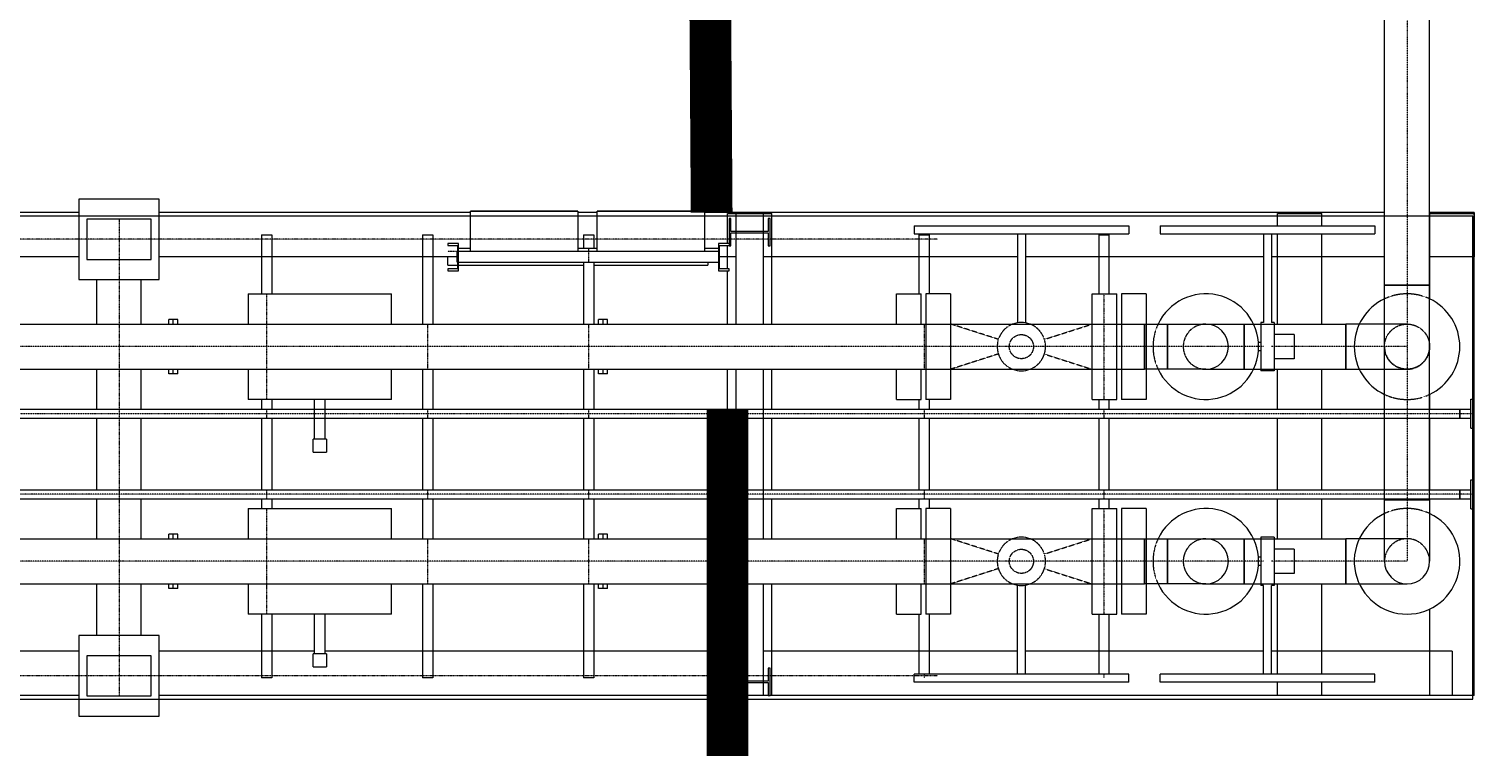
# Model space of a CAD drawing. Header units: millimetres. Extents: x -10011772 to -8149599, y 2847708 to 3434448.
# Drawn here: x -9523626 to -9512854, y 3207107 to 3212459 of the extents above; entities that cross this region are included whole.
import ezdxf

# ---------------------------------------------------------------- set-up
doc = ezdxf.new("R2010")
doc.units = ezdxf.units.MM
for name, pattern in [('DASHDOT2', [0.5, 0.25, -0.125, 0, -0.125]), ('DIVIDE2', [0.625, 0.25, -0.125, 0, -0.125, 0, -0.125]), ('HIDDEN2', [0.1875, 0.125, -0.0625])]:
    doc.linetypes.add(name, pattern=pattern)
doc.layers.add('总平面底图', color=9, linetype='Continuous')
doc.layers.add('电气-接地设计-接地线', color=3, linetype='接地线')
doc.styles.add('EESLTYPE', font='TXT.shx')
doc.linetypes.add('接地线', pattern='A,500,["/",EESLTYPE,S=200,R=0,X=0,Y=-100],-200,60,-200', length=960)

# ---------------------------------------------------------------- blocks, each defined once
blk = doc.blocks.new('总平面底图 爆炸危险区 LOCATION I')
at = {"layer": '总平面底图', "linetype": 'Continuous'}
for p, q in [((217965.8, 140750.2), (217965.8, 144593)), ((218134.1, 140750.2), (218134.1, 144593)), ((213400, 141871.6), (213100, 141871.6)), ((213400, 141871.6), (213100, 141871.6)), ((213100, 141871.6), (213100, 141571.6)), ((213100, 141871.6), (213100, 141571.6)), ((213400, 141571.6), (213400, 141871.6)), ((213400, 141571.6), (213400, 141871.6)), ((213100, 141821.6), (212800, 141821.6)), ((214560.3, 141821.6), (213400, 141821.6)), ((214560.3, 141826.3), (214960.3, 141826.3)), ((214960.3, 141826.3), (214560.3, 141826.3)), ((214560.3, 141676.3), (214560.3, 141826.3)), ((214560.3, 141676.3), (214560.3, 141826.3)), ((214960.3, 141826.3), (214960.3, 141676.3)), ((214960.3, 141826.3), (214960.3, 141676.3)), ((215032.3, 141821.6), (214960.3, 141821.6)), ((215032.3, 141676.3), (215032.3, 141826.3)), ((215032.3, 141676.3), (215032.3, 141826.3)), ((215032.3, 141826.3), (215432.3, 141826.3)), ((215432.3, 141826.3), (215032.3, 141826.3)), ((215432.3, 141826.3), (215432.3, 141676.3)), ((215432.3, 141826.3), (215432.3, 141676.3)), ((217965.8, 141821.6), (215432.3, 141821.6)), ((215517.5, 141706.3), (215517.5, 141818)), ((215517.5, 141818), (215549.2, 141818)), ((215549.2, 141405.7), (215549.2, 141818)), ((215549.2, 141818), (215650.8, 141818)), ((215650.8, 141818), (215682.4, 141818)), ((215650.8, 141818), (215650.8, 141405.7)), ((215682.4, 141405.7), (215682.4, 141818)), ((217567.5, 141818), (217732.4, 141818)), ((217567.5, 141771.6), (217567.5, 141818)), ((217732.4, 141771.6), (217732.4, 141818)), ((218300, 141821.6), (218134.1, 141821.6)), ((218135.1, 141818), (218300, 141818)), ((218135.1, 141499), (218135.1, 141818)), ((218300, 141821.6), (218300, 141656.7)), ((218300, 141125.5), (218300, 141818)), ((213370, 141796.6), (213130, 141796.6)), ((213370, 141796.6), (213130, 141796.6)), ((213130, 141796.6), (213130, 141646.6)), ((213130, 141796.6), (213130, 141646.6)), ((213370, 141646.6), (213370, 141796.6)), ((213370, 141646.6), (213370, 141796.6)), ((215523.4, 141799.2), (215523.4, 141697.6)), ((215530.5, 141799.2), (215523.4, 141799.2)), ((215530.5, 141751.3), (215530.5, 141799.2)), ((215676.5, 141799.2), (215669.4, 141799.2)), ((215669.4, 141799.2), (215669.4, 141751.3)), ((215676.5, 141697.6), (215676.5, 141799.2)), ((216212.7, 141771.6), (216612.7, 141771.6)), ((216212.7, 141771.6), (216212.7, 141741.6)), ((216612.7, 141771.6), (217012.7, 141771.6)), ((217012.7, 141771.6), (217012.7, 141741.6)), ((217130.3, 141771.6), (217930.3, 141771.6)), ((217130.3, 141771.6), (217130.3, 141741.6)), ((217930.3, 141771.6), (217930.3, 141741.6)), ((213780.9, 141737.9), (213819, 141737.9)), ((213780.9, 141737.9), (213780.9, 141518.5)), ((213819, 141737.9), (213819, 141518.5)), ((214380.9, 141737.9), (214419, 141737.9)), ((214380.9, 141737.9), (214380.9, 141405.7)), ((214419, 141737.9), (214419, 141405.7)), ((214514.8, 141706.3), (214474.7, 141706.3)), ((214474.7, 141706.3), (214474.7, 141698.8)), ((214514.8, 141604.7), (214514.8, 141706.3)), ((214980.9, 141737.9), (215019, 141737.9)), ((214980.9, 141737.9), (214980.9, 141687)), ((215019, 141737.9), (215019, 141687)), ((215523.4, 141706.3), (215483.9, 141706.3)), ((215483.9, 141706.3), (215483.9, 141604.7)), ((215669.4, 141751.3), (215530.5, 141751.3)), ((215530.5, 141745.5), (215669.4, 141745.5)), ((215530.5, 141697.6), (215530.5, 141745.5)), ((215669.4, 141745.5), (215669.4, 141697.6)), ((216212.7, 141741.6), (216612.7, 141741.6)), ((216230.9, 141737.9), (216269, 141737.9)), ((216230.9, 141737.9), (216230.9, 141518.4)), ((216269, 141737.9), (216269, 141518.4)), ((216597.7, 141741.6), (216597.7, 141410.3)), ((216612.7, 141741.6), (217012.7, 141741.6)), ((216627.7, 141741.6), (216627.7, 141410.3)), ((216900.9, 141737.9), (216900.9, 141518.4)), ((216900.9, 141737.9), (216939, 141737.9)), ((216939, 141737.9), (216939, 141518.4)), ((217130.3, 141741.6), (217930.3, 141741.6)), ((217515.3, 141741.6), (217515.3, 141411.6)), ((217545.3, 141741.6), (217545.3, 141411.6)), ((217567.5, 141405.7), (217567.5, 141741.6)), ((217732.4, 141405.7), (217732.4, 141741.6)), ((213100, 141656.7), (212800, 141656.7)), ((213130, 141646.6), (213370, 141646.6)), ((213130, 141646.6), (213370, 141646.6)), ((214510.3, 141656.7), (213400, 141656.7)), ((214474.7, 141698.8), (214511.6, 141698.8)), ((214475.6, 141625.5), (214475.6, 141656.7)), ((214511.6, 141676.3), (214510.3, 141676.3)), ((214510.3, 141636.2), (214510.3, 141676.3)), ((214511.6, 141698.8), (214511.6, 141612.2)), ((214560.3, 141687), (214514.8, 141687)), ((215483.9, 141676.3), (214514.8, 141676.3)), ((215032.3, 141687), (214960.3, 141687)), ((215483.9, 141687), (215432.3, 141687)), ((215487.1, 141698.8), (215523.4, 141698.8)), ((215487.1, 141612.2), (215487.1, 141698.8)), ((215549.2, 141656.7), (215487.1, 141656.7)), ((215517.5, 141612.2), (215517.5, 141698.8)), ((215523.4, 141697.6), (215530.5, 141697.6)), ((216597.7, 141656.7), (215650.8, 141656.7)), ((215669.4, 141697.6), (215676.5, 141697.6)), ((217515.3, 141656.7), (216627.7, 141656.7)), ((217965.8, 141656.7), (217545.3, 141656.7)), ((218300, 141656.7), (218134.1, 141656.7)), ((214511.6, 141612.2), (214474.7, 141612.2)), ((214474.7, 141612.2), (214474.7, 141604.7)), ((214474.7, 141604.7), (214514.8, 141604.7)), ((214475.6, 141625.5), (214511.6, 141625.5)), ((214510.3, 141636.2), (214511.6, 141636.2)), ((214514.8, 141636.2), (215483.9, 141636.2)), ((214514.8, 141625.5), (214980.9, 141625.5)), ((214980.9, 141636.2), (214980.9, 141405.7)), ((215019, 141636.2), (215019, 141405.7)), ((215019, 141625.5), (215444.7, 141625.5)), ((215444.7, 141636.2), (215444.7, 141625.5)), ((215483.9, 141604.7), (215524, 141604.7)), ((215524, 141612.2), (215487.1, 141612.2)), ((215517.5, 141405.7), (215517.5, 141604.7)), ((215524, 141604.7), (215524, 141612.2)), ((213100, 141571.6), (213400, 141571.6)), ((213100, 141571.6), (213400, 141571.6)), ((213167.5, 141405.7), (213167.5, 141571.6)), ((213332.4, 141405.7), (213332.4, 141571.6)), ((213730.8, 141518.5), (213730.8, 141405.7)), ((213730.8, 141518.5), (214265.8, 141518.5)), ((214265.8, 141405.7), (214265.8, 141518.5)), ((216147.5, 141405.7), (216147.5, 141518.4)), ((216147.5, 141518.4), (216239.6, 141518.4)), ((216239.6, 141405.7), (216239.6, 141518.4)), ((216257.1, 141518.4), (216257.1, 141405.7)), ((216349.1, 141518.4), (216257.1, 141518.4)), ((216349.1, 141518.4), (216349.1, 141405.7)), ((216876.2, 141405.7), (216876.2, 141518.4)), ((216876.2, 141518.4), (216968.3, 141518.4)), ((216968.3, 141405.7), (216968.3, 141518.4)), ((216985.8, 141518.4), (216985.8, 141405.7)), ((217077.8, 141518.4), (216985.8, 141518.4)), ((217077.8, 141518.4), (217077.8, 141405.7)), ((209382, 141405.7), (217071.4, 141405.7)), ((213435.4, 141405.7), (213435.4, 141422.5)), ((213452.3, 141422.5), (213435.4, 141422.5)), ((213452.3, 141405.7), (213452.3, 141422.5)), ((213469.1, 141422.5), (213452.3, 141422.5)), ((213469.1, 141405.7), (213469.1, 141422.5)), ((215037, 141405.7), (215037, 141422.5)), ((215053.9, 141422.5), (215037, 141422.5)), ((215053.9, 141405.7), (215053.9, 141422.5)), ((215070.7, 141422.5), (215053.9, 141422.5)), ((215070.7, 141405.7), (215070.7, 141422.5)), ((217071.4, 141237.4), (217071.4, 141405.7)), ((217071.4, 141405.7), (217300, 141405.7)), ((217071.4, 141405.7), (217071.4, 141321.6)), ((217477.9, 141405.7), (217505.6, 141405.7)), ((217505.6, 141411.6), (217505.6, 141231.6)), ((217515.3, 141411.6), (217505.6, 141411.6)), ((217554.9, 141411.6), (217545.3, 141411.6)), ((217554.9, 141411.6), (217554.9, 141231.6)), ((217554.9, 141405.7), (217821.4, 141405.7)), ((217821.4, 141321.6), (217821.4, 141405.7)), ((217872, 141405.7), (217821.4, 141405.7)), ((217821.4, 141405.7), (217821.4, 141237.4)), ((217505.6, 141336.6), (217496.2, 141336.6)), ((217629, 141366.6), (217554.9, 141366.6)), ((217629, 141366.6), (217629, 141276.6)), ((217071.4, 141321.6), (217071.4, 141237.4)), ((217505.6, 141306.6), (217496.2, 141306.6)), ((217629, 141276.6), (217554.9, 141276.6)), ((217821.4, 141237.4), (217821.4, 141321.6)), ((209382, 141237.4), (217071.4, 141237.4)), ((213167.5, 141088.3), (213167.5, 141237.4)), ((213332.4, 141088.3), (213332.4, 141237.4)), ((213435.4, 141220.6), (213435.4, 141237.4)), ((213452.3, 141220.6), (213435.4, 141220.6)), ((213452.3, 141220.6), (213452.3, 141237.4)), ((213469.1, 141220.6), (213452.3, 141220.6)), ((213469.1, 141220.6), (213469.1, 141237.4)), ((213730.8, 141237.4), (213730.8, 141124.7)), ((214265.8, 141124.7), (214265.8, 141237.4)), ((214380.9, 141237.4), (214380.9, 141088.3)), ((214419, 141237.4), (214419, 141088.3)), ((214980.9, 141237.4), (214980.9, 141088.3)), ((215019, 141237.4), (215019, 141088.3)), ((215037, 141220.6), (215037, 141237.4)), ((215053.9, 141220.6), (215037, 141220.6)), ((215053.9, 141220.6), (215053.9, 141237.4)), ((215070.7, 141220.6), (215053.9, 141220.6)), ((215070.7, 141220.6), (215070.7, 141237.4)), ((215517.5, 141088.3), (215517.5, 141237.4)), ((215549.2, 140605.7), (215549.2, 141237.4)), ((215650.8, 141237.4), (215650.8, 140605.7)), ((215682.4, 141088.3), (215682.4, 141237.4)), ((216147.5, 141124.7), (216147.5, 141237.4)), ((216239.6, 141124.7), (216239.6, 141237.4)), ((216257.1, 141237.4), (216257.1, 141124.7)), ((216349.1, 141237.4), (216349.1, 141124.7)), ((216876.2, 141124.7), (216876.2, 141237.4)), ((216968.3, 141124.7), (216968.3, 141237.4)), ((216985.8, 141237.4), (216985.8, 141124.7)), ((217300, 141237.4), (217071.4, 141237.4)), ((217077.8, 141237.4), (217077.8, 141124.7)), ((217477.9, 141237.4), (217505.6, 141237.4)), ((217554.9, 141231.6), (217505.6, 141231.6)), ((217554.9, 141237.4), (217821.4, 141237.4)), ((217567.5, 141088.3), (217567.5, 141237.4)), ((217732.4, 141088.3), (217732.4, 141237.4)), ((217821.4, 141237.4), (217872, 141237.4)), ((214265.8, 141124.7), (213730.8, 141124.7)), ((213780.9, 141124.7), (213780.9, 141088.3)), ((213819, 141124.7), (213819, 141088.3)), ((213978.6, 140977.1), (213978.6, 141124.7)), ((214017.9, 140977.1), (214017.9, 141124.7)), ((216147.5, 141124.7), (216239.6, 141124.7)), ((216230.9, 141124.7), (216230.9, 141088.3)), ((216349.1, 141124.7), (216257.1, 141124.7)), ((216269, 141124.7), (216269, 141088.3)), ((216876.2, 141124.7), (216968.3, 141124.7)), ((216900.9, 141124.7), (216900.9, 141088.3)), ((216939, 141124.7), (216939, 141088.3)), ((217077.8, 141124.7), (216985.8, 141124.7)), ((218135.1, 141088.3), (218135.1, 141144.1)), ((218287.2, 141071.6), (218287.2, 141125.5)), ((218287.2, 141125.5), (218300, 141125.5)), ((218300, 141071.6), (218300, 141125.5)), ((212088.1, 141088.3), (213978.6, 141088.3)), ((212088.1, 141054.9), (213978.6, 141054.9)), ((213167.5, 140788.3), (213167.5, 141054.9)), ((213332.4, 140788.3), (213332.4, 141054.9)), ((213780.9, 141054.9), (213780.9, 140788.3)), ((213819, 141054.9), (213819, 140788.3)), ((214017.9, 141088.3), (215549.2, 141088.3)), ((214017.9, 141054.9), (215549.2, 141054.9)), ((214380.9, 141054.9), (214380.9, 140788.3)), ((214419, 141054.9), (214419, 140788.3)), ((214980.9, 141054.9), (214980.9, 140788.3)), ((215019, 141054.9), (215019, 140788.3)), ((215517.5, 140788.3), (215517.5, 141054.9)), ((215650.8, 141088.3), (217965.8, 141088.3)), ((215650.8, 141054.9), (217965.8, 141054.9)), ((215682.4, 140788.3), (215682.4, 141054.9)), ((216230.9, 141054.9), (216230.9, 140788.3)), ((216269, 141054.9), (216269, 140788.3)), ((216900.9, 141054.9), (216900.9, 140788.3)), ((216939, 141054.9), (216939, 140788.3)), ((217567.5, 140788.3), (217567.5, 141054.9)), ((217732.4, 140788.3), (217732.4, 141054.9)), ((218134.1, 141088.3), (218246.1, 141088.3)), ((218134.1, 141054.9), (218246.1, 141054.9)), ((218135.1, 140788.3), (218135.1, 141054.9)), ((218246.1, 141071.6), (218246.1, 141088.3)), ((218246.1, 141088.3), (218287.2, 141088.3)), ((218246.1, 141088.3), (218246.1, 141071.6)), ((218246.1, 141054.9), (218246.1, 141071.6)), ((218246.1, 141071.6), (218246.1, 141054.9)), ((218246.1, 141054.9), (218287.2, 141054.9)), ((218287.2, 141017.6), (218287.2, 141071.6)), ((218300, 141017.6), (218300, 141071.6)), ((218287.2, 141017.6), (218300, 141017.6)), ((218300, 140825.5), (218300, 141017.6)), ((213973.6, 140927.9), (213973.6, 140977.1)), ((214022.9, 140977.1), (213973.6, 140977.1)), ((214022.9, 140977.1), (214022.9, 140927.9)), ((213973.6, 140927.9), (214022.9, 140927.9)), ((212088.1, 140788.3), (215549.2, 140788.3)), ((215650.8, 140788.3), (217965.8, 140788.3)), ((218134.1, 140788.3), (218246.1, 140788.3)), ((218246.1, 140788.3), (218246.1, 140771.6)), ((218246.1, 140771.6), (218246.1, 140788.3)), ((218246.1, 140788.3), (218287.2, 140788.3)), ((218287.2, 140771.6), (218287.2, 140825.5)), ((218287.2, 140825.5), (218300, 140825.5)), ((218300, 140771.6), (218300, 140825.5)), ((212088.1, 140754.9), (215549.2, 140754.9)), ((213167.5, 140605.7), (213167.5, 140754.9)), ((213332.4, 140605.7), (213332.4, 140754.9)), ((213780.9, 140754.9), (213780.9, 140718.5)), ((213819, 140754.9), (213819, 140718.5)), ((214380.9, 140754.9), (214380.9, 140605.7)), ((214419, 140754.9), (214419, 140605.7)), ((214980.9, 140754.9), (214980.9, 140605.7)), ((215019, 140754.9), (215019, 140605.7)), ((215517.5, 140605.7), (215517.5, 140754.9)), ((215650.8, 140754.9), (217965.8, 140754.9)), ((215682.4, 140605.7), (215682.4, 140754.9)), ((216230.9, 140754.9), (216230.9, 140718.4)), ((216269, 140754.9), (216269, 140718.4)), ((216900.9, 140754.9), (216900.9, 140718.4)), ((216939, 140754.9), (216939, 140718.4)), ((217567.5, 140605.7), (217567.5, 140754.9)), ((217732.4, 140605.7), (217732.4, 140754.9)), ((217965.8, 140750.2), (218134.1, 140750.2)), ((218134.1, 140750.2), (217965.8, 140750.2)), ((217965.8, 140521.6), (217965.8, 140750.2)), ((218134.1, 140754.9), (218246.1, 140754.9)), ((218134.1, 140750.2), (218134.1, 140521.6)), ((218135.1, 140699), (218135.1, 140754.9)), ((218246.1, 140771.6), (218246.1, 140754.9)), ((218246.1, 140754.9), (218246.1, 140771.6)), ((218246.1, 140754.9), (218287.2, 140754.9)), ((218287.2, 140717.6), (218287.2, 140771.6)), ((218300, 140717.6), (218300, 140771.6)), ((213730.8, 140718.5), (213730.8, 140605.7)), ((213730.8, 140718.5), (214265.8, 140718.5)), ((214265.8, 140605.7), (214265.8, 140718.5)), ((216147.5, 140605.7), (216147.5, 140718.4)), ((216147.5, 140718.4), (216239.6, 140718.4)), ((216239.6, 140605.7), (216239.6, 140718.4)), ((216257.1, 140718.4), (216257.1, 140605.7)), ((216349.1, 140718.4), (216257.1, 140718.4)), ((216349.1, 140718.4), (216349.1, 140605.7)), ((216876.2, 140605.7), (216876.2, 140718.4)), ((216876.2, 140718.4), (216968.3, 140718.4)), ((216968.3, 140605.7), (216968.3, 140718.4)), ((216985.8, 140718.4), (216985.8, 140605.7)), ((217077.8, 140718.4), (216985.8, 140718.4)), ((217077.8, 140718.4), (217077.8, 140605.7)), ((218287.2, 140717.6), (218300, 140717.6)), ((218300, 140021.6), (218300, 140717.6)), ((213435.4, 140605.7), (213435.4, 140622.5)), ((213452.3, 140622.5), (213435.4, 140622.5)), ((213452.3, 140605.7), (213452.3, 140622.5)), ((213469.1, 140622.5), (213452.3, 140622.5)), ((213469.1, 140605.7), (213469.1, 140622.5)), ((215037, 140605.7), (215037, 140622.5)), ((215053.9, 140622.5), (215037, 140622.5)), ((215053.9, 140605.7), (215053.9, 140622.5)), ((215070.7, 140622.5), (215053.9, 140622.5)), ((215070.7, 140605.7), (215070.7, 140622.5)), ((209382, 140605.7), (217071.4, 140605.7)), ((217071.4, 140437.4), (217071.4, 140605.7)), ((217071.4, 140605.7), (217300, 140605.7)), ((217071.4, 140605.7), (217071.4, 140521.6)), ((217477.9, 140605.7), (217505.6, 140605.7)), ((217505.6, 140611.6), (217505.6, 140431.6)), ((217554.9, 140611.6), (217505.6, 140611.6)), ((217554.9, 140611.6), (217554.9, 140431.6)), ((217554.9, 140605.7), (217821.4, 140605.7)), ((217821.4, 140605.7), (217821.4, 140437.4)), ((217821.4, 140521.6), (217821.4, 140605.7)), ((217872, 140605.7), (217821.4, 140605.7)), ((217071.4, 140521.6), (217071.4, 140437.4)), ((217505.6, 140536.6), (217496.2, 140536.6)), ((217629, 140566.6), (217554.9, 140566.6)), ((217629, 140566.6), (217629, 140476.6)), ((217821.4, 140437.4), (217821.4, 140521.6)), ((217505.6, 140506.6), (217496.2, 140506.6)), ((217629, 140476.6), (217554.9, 140476.6)), ((209382, 140437.4), (217071.4, 140437.4)), ((213167.5, 140244.8), (213167.5, 140437.4)), ((213332.4, 140244.8), (213332.4, 140437.4)), ((213435.4, 140420.6), (213435.4, 140437.4)), ((213452.3, 140420.6), (213435.4, 140420.6)), ((213452.3, 140420.6), (213452.3, 140437.4)), ((213469.1, 140420.6), (213452.3, 140420.6)), ((213469.1, 140420.6), (213469.1, 140437.4)), ((213730.8, 140437.4), (213730.8, 140324.7)), ((214265.8, 140324.7), (214265.8, 140437.4)), ((214380.9, 140437.4), (214380.9, 140087.9)), ((214419, 140437.4), (214419, 140087.9)), ((214980.9, 140437.4), (214980.9, 140087.9)), ((215019, 140437.4), (215019, 140087.9)), ((215037, 140420.6), (215037, 140437.4)), ((215053.9, 140420.6), (215037, 140420.6)), ((215053.9, 140420.6), (215053.9, 140437.4)), ((215070.7, 140420.6), (215053.9, 140420.6)), ((215070.7, 140420.6), (215070.7, 140437.4)), ((215517.5, 140021.6), (215517.5, 140437.4)), ((215549.2, 140021.6), (215549.2, 140437.4)), ((215650.8, 140437.4), (215650.8, 140021.6)), ((215682.4, 140021.6), (215682.4, 140437.4)), ((216147.5, 140324.7), (216147.5, 140437.4)), ((216239.6, 140324.7), (216239.6, 140437.4)), ((216257.1, 140437.4), (216257.1, 140324.7)), ((216349.1, 140437.4), (216349.1, 140324.7)), ((216597.7, 140101.6), (216597.7, 140432.8)), ((216627.7, 140101.6), (216627.7, 140432.8)), ((216876.2, 140324.7), (216876.2, 140437.4)), ((216968.3, 140324.7), (216968.3, 140437.4)), ((216985.8, 140437.4), (216985.8, 140324.7)), ((217300, 140437.4), (217071.4, 140437.4)), ((217077.8, 140437.4), (217077.8, 140324.7)), ((217477.9, 140437.4), (217505.6, 140437.4)), ((217515.3, 140431.6), (217505.6, 140431.6)), ((217515.3, 140101.6), (217515.3, 140431.6)), ((217554.9, 140431.6), (217545.3, 140431.6)), ((217545.3, 140101.6), (217545.3, 140431.6)), ((217554.9, 140437.4), (217821.4, 140437.4)), ((217567.5, 140101.6), (217567.5, 140437.4)), ((217732.4, 140101.6), (217732.4, 140437.4)), ((217821.4, 140437.4), (217872, 140437.4)), ((214265.8, 140324.7), (213730.8, 140324.7)), ((213780.9, 140324.7), (213780.9, 140087.9)), ((213819, 140324.7), (213819, 140087.9)), ((213978.6, 140177.1), (213978.6, 140324.7)), ((214017.9, 140177.1), (214017.9, 140324.7)), ((216147.5, 140324.7), (216239.6, 140324.7)), ((216230.9, 140324.7), (216230.9, 140101.6)), ((216349.1, 140324.7), (216257.1, 140324.7)), ((216269, 140324.7), (216269, 140101.6)), ((216876.2, 140324.7), (216968.3, 140324.7)), ((216900.9, 140324.7), (216900.9, 140101.6)), ((216939, 140324.7), (216939, 140101.6)), ((217077.8, 140324.7), (216985.8, 140324.7)), ((218135.1, 140021.6), (218135.1, 140344.1)), ((213400, 140244.8), (213100, 140244.8)), ((213400, 140244.8), (213100, 140244.8)), ((213100, 140244.8), (213100, 139944.8)), ((213100, 140244.8), (213100, 139944.8)), ((213400, 139944.8), (213400, 140244.8)), ((213400, 139944.8), (213400, 140244.8)), ((213100, 140186.4), (212800, 140186.4)), ((213370, 140169.8), (213130, 140169.8)), ((213370, 140169.8), (213130, 140169.8)), ((213130, 140169.8), (213130, 140019.8)), ((213130, 140169.8), (213130, 140019.8)), ((213370, 140019.8), (213370, 140169.8)), ((213370, 140019.8), (213370, 140169.8)), ((213978.6, 140186.4), (213400, 140186.4)), ((213973.6, 140127.9), (213973.6, 140177.1)), ((214022.9, 140177.1), (213973.6, 140177.1)), ((215549.2, 140186.4), (214017.9, 140186.4)), ((214022.9, 140177.1), (214022.9, 140127.9)), ((216597.7, 140186.4), (215650.8, 140186.4)), ((217515.3, 140186.4), (216627.7, 140186.4)), ((218217.5, 140186.4), (217545.3, 140186.4)), ((218217.5, 140186.4), (218217.5, 140021.6)), ((213819, 140087.9), (213780.9, 140087.9)), ((213973.6, 140127.9), (214022.9, 140127.9)), ((214419, 140087.9), (214380.9, 140087.9)), ((215019, 140087.9), (214980.9, 140087.9)), ((215530.5, 140123.2), (215523.4, 140123.2)), ((215523.4, 140123.2), (215523.4, 140021.6)), ((215530.5, 140075.3), (215530.5, 140123.2)), ((215676.5, 140123.2), (215669.4, 140123.2)), ((215669.4, 140123.2), (215669.4, 140075.3)), ((215676.5, 140021.6), (215676.5, 140123.2)), ((216612.7, 140101.6), (216212.7, 140101.6)), ((216212.7, 140071.6), (216212.7, 140101.6)), ((217012.7, 140101.6), (216612.7, 140101.6)), ((217012.7, 140071.6), (217012.7, 140101.6)), ((217930.3, 140101.6), (217130.3, 140101.6)), ((217130.3, 140071.6), (217130.3, 140101.6)), ((217930.3, 140071.6), (217930.3, 140101.6)), ((215669.4, 140075.3), (215530.5, 140075.3)), ((215530.5, 140069.4), (215669.4, 140069.4)), ((215530.5, 140021.6), (215530.5, 140069.4)), ((215669.4, 140069.4), (215669.4, 140021.6)), ((216612.7, 140071.6), (216212.7, 140071.6)), ((217012.7, 140071.6), (216612.7, 140071.6)), ((217930.3, 140071.6), (217130.3, 140071.6)), ((217567.5, 140021.6), (217567.5, 140071.6)), ((217732.4, 140021.6), (217732.4, 140071.6)), ((213100, 140021.6), (212800, 140021.6)), ((213130, 140019.8), (213370, 140019.8)), ((213130, 140019.8), (213370, 140019.8)), ((215523.4, 140021.6), (213400, 140021.6)), ((215523.4, 140021.6), (215517.5, 140021.6)), ((215523.4, 140021.6), (215530.5, 140021.6)), ((215549.2, 140021.6), (215530.5, 140021.6)), ((215549.2, 140021.6), (215530.5, 140021.6)), ((215650.8, 140021.6), (215549.2, 140021.6)), ((215669.4, 140021.6), (215650.8, 140021.6)), ((215669.4, 140021.6), (215650.8, 140021.6)), ((215669.4, 140021.6), (215676.5, 140021.6)), ((215682.4, 140021.6), (215676.5, 140021.6)), ((218217.5, 140021.6), (215676.5, 140021.6)), ((217732.4, 140021.6), (217567.5, 140021.6)), ((218300, 140021.6), (218135.1, 140021.6)), ((213100, 139944.8), (213400, 139944.8)), ((213100, 139944.8), (213400, 139944.8))]:
    blk.add_line(p, q, dxfattribs=at)
at = {"layer": '总平面底图', "linetype": 'DIVIDE2'}
for p, q in [((218050, 144593), (218050, 140750.2)), ((217071.4, 141321.6), (209382, 141321.6)), ((217071.4, 141321.6), (217071.4, 141321.6)), ((217071.4, 141321.6), (217071.4, 141321.6)), ((217300, 141321.6), (217071.4, 141321.6)), ((217442.7, 141321.6), (217300, 141321.6)), ((217515.3, 141321.6), (217442.7, 141321.6)), ((217442.7, 141321.6), (217442.7, 141321.6)), ((217629, 141321.6), (217545.3, 141321.6)), ((217821.4, 141321.6), (217629, 141321.6)), ((217821.4, 141321.6), (217821.4, 141321.6)), ((217821.4, 141321.6), (217821.4, 141321.6)), ((217853.1, 141321.6), (217821.4, 141321.6)), ((218050, 141321.6), (217853.1, 141321.6)), ((213978.6, 141071.6), (212088.1, 141071.6)), ((214017.9, 141071.6), (213978.6, 141071.6)), ((215549.2, 141071.6), (214017.9, 141071.6)), ((215650.8, 141071.6), (215549.2, 141071.6)), ((217965.8, 141071.6), (215650.8, 141071.6)), ((218134.1, 141071.6), (217965.8, 141071.6)), ((218246.1, 141071.6), (218134.1, 141071.6)), ((218300, 141071.6), (218246.1, 141071.6)), ((215549.2, 140771.6), (212088.1, 140771.6)), ((215650.8, 140771.6), (215549.2, 140771.6)), ((217965.8, 140771.6), (215650.8, 140771.6)), ((218134.1, 140771.6), (217965.8, 140771.6)), ((218050, 140750.1), (218050, 140750.2)), ((218050, 140750.2), (218050, 140750.2)), ((218050, 140750.2), (218050, 140521.6)), ((218246.1, 140771.6), (218134.1, 140771.6)), ((218300, 140771.6), (218246.1, 140771.6)), ((217071.4, 140521.6), (209382, 140521.6)), ((217071.4, 140521.6), (217071.4, 140521.6)), ((217071.4, 140521.6), (217071.4, 140521.6)), ((217300, 140521.6), (217071.4, 140521.6)), ((217442.7, 140521.6), (217300, 140521.6)), ((217442.7, 140521.6), (217442.7, 140521.6)), ((217515.3, 140521.6), (217442.7, 140521.6)), ((217629, 140521.6), (217545.3, 140521.6)), ((217821.4, 140521.6), (217629, 140521.6)), ((217821.4, 140521.6), (217821.4, 140521.6)), ((217821.4, 140521.6), (217821.4, 140521.6)), ((217853.1, 140521.6), (217821.4, 140521.6)), ((218050, 140521.6), (217853.1, 140521.6))]:
    blk.add_line(p, q, dxfattribs=at)
at = {"layer": '总平面底图'}
for p, q in [((218294.8, 141807.7), (207294.8, 141807.7)), ((218294.8, 140007.7), (218294.8, 141807.7)), ((207294.8, 140007.7), (218294.8, 140007.7))]:
    blk.add_line(p, q, dxfattribs=at)
at = {"layer": '总平面底图', "linetype": 'DASHDOT2'}
for p, q in [((213250, 141796.6), (213250, 141646.6)), ((213250, 141796.6), (213250, 141646.6)), ((213130, 141721.6), (211976.5, 141721.6)), ((213130, 141721.6), (211976.5, 141721.6)), ((213370, 141721.6), (213130, 141721.6)), ((213370, 141721.6), (213130, 141721.6)), ((215523.4, 141721.6), (213370, 141721.6)), ((215523.4, 141721.6), (213370, 141721.6)), ((215530.5, 141721.6), (215523.4, 141721.6)), ((215530.5, 141721.6), (215523.4, 141721.6)), ((215549.2, 141721.6), (215530.5, 141721.6)), ((215549.2, 141721.6), (215530.5, 141721.6)), ((215650.8, 141721.6), (215549.2, 141721.6)), ((215650.8, 141721.6), (215549.2, 141721.6)), ((215669.4, 141721.6), (215650.8, 141721.6)), ((215669.4, 141721.6), (215650.8, 141721.6)), ((215676.5, 141721.6), (215669.4, 141721.6)), ((215676.5, 141721.6), (215669.4, 141721.6)), ((215700, 141721.6), (215676.5, 141721.6)), ((216300, 141721.6), (215676.5, 141721.6)), ((213250, 141646.6), (213250, 141405.7)), ((213250, 141646.6), (213250, 141405.7)), ((214510.3, 141676.3), (214475.6, 141676.3)), ((215000, 141687), (215000, 141636.2)), ((214514.8, 141636.2), (214511.6, 141636.2)), ((213800, 141518.5), (213800, 141124.7)), ((216920, 141518.4), (216920, 141124.7)), ((213250, 141405.7), (213250, 141237.4)), ((213250, 141405.7), (213250, 141237.4)), ((214400, 141405.7), (214400, 141237.4)), ((215000, 141405.7), (215000, 141237.4)), ((216250, 141405.7), (216250, 141237.4)), ((213250, 141237.4), (213250, 140605.7)), ((213250, 141237.4), (213250, 140605.7)), ((213800, 141088.3), (213800, 141054.9)), ((214400, 141088.3), (214400, 141054.9)), ((215000, 141088.3), (215000, 141054.9)), ((216250, 141088.3), (216250, 141054.9)), ((216920, 141088.3), (216920, 141054.9)), ((213800, 140788.3), (213800, 140754.9)), ((214400, 140788.3), (214400, 140754.9)), ((215000, 140788.3), (215000, 140754.9)), ((216250, 140788.3), (216250, 140754.9)), ((216920, 140788.3), (216920, 140754.9)), ((213800, 140718.5), (213800, 140324.7)), ((216920, 140718.4), (216920, 140324.7)), ((213250, 140605.7), (213250, 140437.4)), ((213250, 140605.7), (213250, 140437.4)), ((214400, 140605.7), (214400, 140437.4)), ((215000, 140605.7), (215000, 140437.4)), ((216250, 140605.7), (216250, 140437.4)), ((213250, 140437.4), (213250, 140169.8)), ((213250, 140437.4), (213250, 140169.8)), ((213250, 140169.8), (213250, 140019.8)), ((213250, 140169.8), (213250, 140019.8)), ((213130, 140094.8), (211976.5, 140094.8)), ((213130, 140094.8), (211976.5, 140094.8)), ((213370, 140094.8), (213130, 140094.8)), ((213370, 140094.8), (213130, 140094.8)), ((215523.4, 140094.8), (213370, 140094.8)), ((215523.4, 140094.8), (213370, 140094.8)), ((215530.5, 140094.8), (215523.4, 140094.8)), ((215530.5, 140094.8), (215523.4, 140094.8)), ((215549.2, 140094.8), (215530.5, 140094.8)), ((215549.2, 140094.8), (215530.5, 140094.8)), ((215650.8, 140094.8), (215549.2, 140094.8)), ((215650.8, 140094.8), (215549.2, 140094.8)), ((215669.4, 140094.8), (215650.8, 140094.8)), ((215669.4, 140094.8), (215650.8, 140094.8)), ((215676.5, 140094.8), (215669.4, 140094.8)), ((215676.5, 140094.8), (215669.4, 140094.8)), ((215700, 140094.8), (215676.5, 140094.8)), ((216300, 140094.8), (215676.5, 140094.8)), ((216250, 140101.6), (216250, 140087.9)), ((216920, 140101.6), (216920, 140087.9))]:
    blk.add_line(p, q, dxfattribs=at)
at = {"layer": '总平面底图', "linetype": 'HIDDEN2'}
for p, q in [((217965.8, 141550.2), (218134.1, 141550.2)), ((218134.1, 141550.2), (217965.8, 141550.2)), ((216257.1, 141405.7), (216257.1, 141321.6)), ((216349.1, 141405.7), (216349.1, 141321.6)), ((216349.1, 141405.7), (216349.1, 141321.6)), ((216526.9, 141348.9), (216349.1, 141405.7)), ((216698.4, 141348.9), (216876.2, 141405.7)), ((216876.2, 141321.6), (216876.2, 141405.7)), ((216876.2, 141237.4), (216876.2, 141405.7)), ((216968.3, 141321.6), (216968.3, 141405.7)), ((216985.8, 141405.7), (216985.8, 141321.6)), ((217077.8, 141405.7), (217077.8, 141321.6)), ((217157.2, 141405.7), (217157.2, 141321.6)), ((217157.2, 141321.6), (217157.2, 141405.7)), ((217300, 141405.7), (217442.7, 141405.7)), ((217442.7, 141405.7), (217442.7, 141237.4)), ((217442.7, 141405.7), (217477.9, 141405.7)), ((217442.7, 141321.6), (217442.7, 141405.7)), ((217505.6, 141405.7), (217554.9, 141405.7)), ((218050, 141405.7), (217872, 141405.7)), ((216257.1, 141321.6), (216257.1, 141237.4)), ((216349.1, 141321.6), (216349.1, 141237.4)), ((216349.1, 141321.6), (216349.1, 141237.4)), ((216526.9, 141294.2), (216349.1, 141237.4)), ((216698.4, 141294.2), (216876.2, 141237.4)), ((216876.2, 141237.4), (216876.2, 141321.6)), ((216968.3, 141237.4), (216968.3, 141321.6)), ((216985.8, 141321.6), (216985.8, 141237.4)), ((217077.8, 141321.6), (217077.8, 141237.4)), ((217157.2, 141321.6), (217157.2, 141237.4)), ((217157.2, 141237.4), (217157.2, 141321.6)), ((217442.7, 141237.4), (217442.7, 141321.6)), ((217300, 141237.4), (217442.7, 141237.4)), ((217442.7, 141237.4), (217477.9, 141237.4)), ((217505.6, 141237.4), (217554.9, 141237.4)), ((217872, 141237.4), (218050, 141237.4)), ((213978.6, 141088.3), (214017.9, 141088.3)), ((213978.6, 141054.9), (214017.9, 141054.9)), ((215549.2, 141088.3), (215650.8, 141088.3)), ((215549.2, 141054.9), (215650.8, 141054.9)), ((217965.8, 141088.3), (218134.1, 141088.3)), ((217965.8, 141054.9), (218134.1, 141054.9)), ((215549.2, 140788.3), (215650.8, 140788.3)), ((217965.8, 140788.3), (218134.1, 140788.3)), ((215549.2, 140754.9), (215650.8, 140754.9)), ((217965.8, 140754.9), (218134.1, 140754.9)), ((216257.1, 140605.7), (216257.1, 140521.6)), ((216349.1, 140605.7), (216349.1, 140521.6)), ((216349.1, 140605.7), (216349.1, 140521.6)), ((216526.9, 140548.9), (216349.1, 140605.7)), ((216698.4, 140548.9), (216876.2, 140605.7)), ((216876.2, 140437.4), (216876.2, 140605.7)), ((216876.2, 140521.6), (216876.2, 140605.7)), ((216968.3, 140521.6), (216968.3, 140605.7)), ((216985.8, 140605.7), (216985.8, 140521.6)), ((217077.8, 140605.7), (217077.8, 140521.6)), ((217157.2, 140521.6), (217157.2, 140605.7)), ((217157.2, 140605.7), (217157.2, 140521.6)), ((217300, 140605.7), (217442.7, 140605.7)), ((217442.7, 140521.6), (217442.7, 140605.7)), ((217442.7, 140605.7), (217442.7, 140437.4)), ((217442.7, 140605.7), (217477.9, 140605.7)), ((217505.6, 140605.7), (217554.9, 140605.7)), ((218050, 140605.7), (217872, 140605.7)), ((216257.1, 140521.6), (216257.1, 140437.4)), ((216349.1, 140521.6), (216349.1, 140437.4)), ((216349.1, 140521.6), (216349.1, 140437.4)), ((216876.2, 140437.4), (216876.2, 140521.6)), ((216968.3, 140437.4), (216968.3, 140521.6)), ((216985.8, 140521.6), (216985.8, 140437.4)), ((217077.8, 140521.6), (217077.8, 140437.4)), ((217157.2, 140437.4), (217157.2, 140521.6)), ((217157.2, 140521.6), (217157.2, 140437.4)), ((217442.7, 140437.4), (217442.7, 140521.6)), ((216526.9, 140494.2), (216349.1, 140437.4)), ((216698.4, 140494.2), (216876.2, 140437.4)), ((217300, 140437.4), (217442.7, 140437.4)), ((217442.7, 140437.4), (217477.9, 140437.4)), ((217505.6, 140437.4), (217554.9, 140437.4)), ((217872, 140437.4), (218050, 140437.4))]:
    blk.add_line(p, q, dxfattribs=at)
for centre, radius in [((218050, 141321.6), 84.1), ((216612.7, 141321.6), 45), ((216612.7, 140521.6), 45)]:
    blk.add_circle(centre, radius, dxfattribs=at)
at = {"layer": '总平面底图', "linetype": 'Continuous'}
for centre, radius, start, end in [((217300, 141321.6), 196.8, 0, 154.6961), ((218050, 141321.6), 196.8, 115.3039, 244.6961), ((218050, 141321.6), 196.8, 295.3039, 64.6961), ((216612.7, 141321.6), 90, 90, 110.7943), ((216612.7, 141321.6), 90, 69.2057, 90), ((217300, 141321.6), 84.1, 0, 90), ((217300, 141321.6), 84.1, 270, 90), ((217300, 141321.6), 196.8, 205.3039, 0), ((217300, 141321.6), 84.1, 270, 0), ((216612.7, 141321.6), 90, 249.2057, 290.7943), ((217300, 140521.6), 196.8, 0, 154.6961), ((218050, 140521.6), 196.8, 115.3039, 270), ((218050, 140521.6), 196.8, 270, 64.6961), ((216612.7, 140521.6), 90, 69.2057, 110.7943), ((217300, 140521.6), 84.1, 270, 90), ((217300, 140521.6), 84.1, 0, 90), ((217300, 140521.6), 196.8, 205.3039, 0), ((217300, 140521.6), 84.1, 270, 0), ((218050, 140521.6), 84.1, 180, 0), ((218050, 140521.6), 84.1, 180, 0), ((216612.7, 140521.6), 90, 249.2057, 270), ((216612.7, 140521.6), 90, 270, 290.7943)]:
    blk.add_arc(centre, radius, start, end, dxfattribs=at)
at = {"layer": '总平面底图', "linetype": 'HIDDEN2'}
for centre, radius, start, end in [((218050, 141321.6), 196.8, 64.6961, 115.3039), ((216612.7, 141321.6), 90, 110.7943, 249.2057), ((216612.7, 141321.6), 90, 290.7943, 69.2057), ((217300, 141321.6), 196.8, 154.6961, 205.3039), ((217300, 141321.6), 84.1, 90, 270), ((218050, 141321.6), 84.1, 180, 0), ((218050, 141321.6), 196.8, 244.6961, 270), ((218050, 141321.6), 196.8, 270, 295.3039), ((218050, 140521.6), 196.8, 64.6961, 115.3039), ((216612.7, 140521.6), 90, 110.7943, 249.2057), ((216612.7, 140521.6), 90, 290.7943, 69.2057), ((217300, 140521.6), 196.8, 154.6961, 205.3039), ((217300, 140521.6), 84.1, 90, 270), ((218050, 140521.6), 84.1, 0, 180)]:
    blk.add_arc(centre, radius, start, end, dxfattribs=at)

msp = doc.modelspace()

# ---------------------------------------------------------------- linework, layer by layer
at = {"layer": '电气-接地设计-接地线', "color": 1, "linetype": '接地线', "ltscale": 0.005, "const_width": 311}
for points in [[(-9518560, 3214463), (-9518537, 3211091)], [(-9518419, 3209623), (-9518419, 3202476)]]:
    msp.add_lwpolyline(points, dxfattribs=at)

# ---------------------------------------------------------------- block references
at = {"layer": '总平面底图', "xscale": 2, "yscale": 2, "zscale": 2}
msp.add_blockref('总平面底图 爆炸危险区 LOCATION I', (-9949454, 2927448), dxfattribs=at)

doc.saveas('drawing.dxf')
